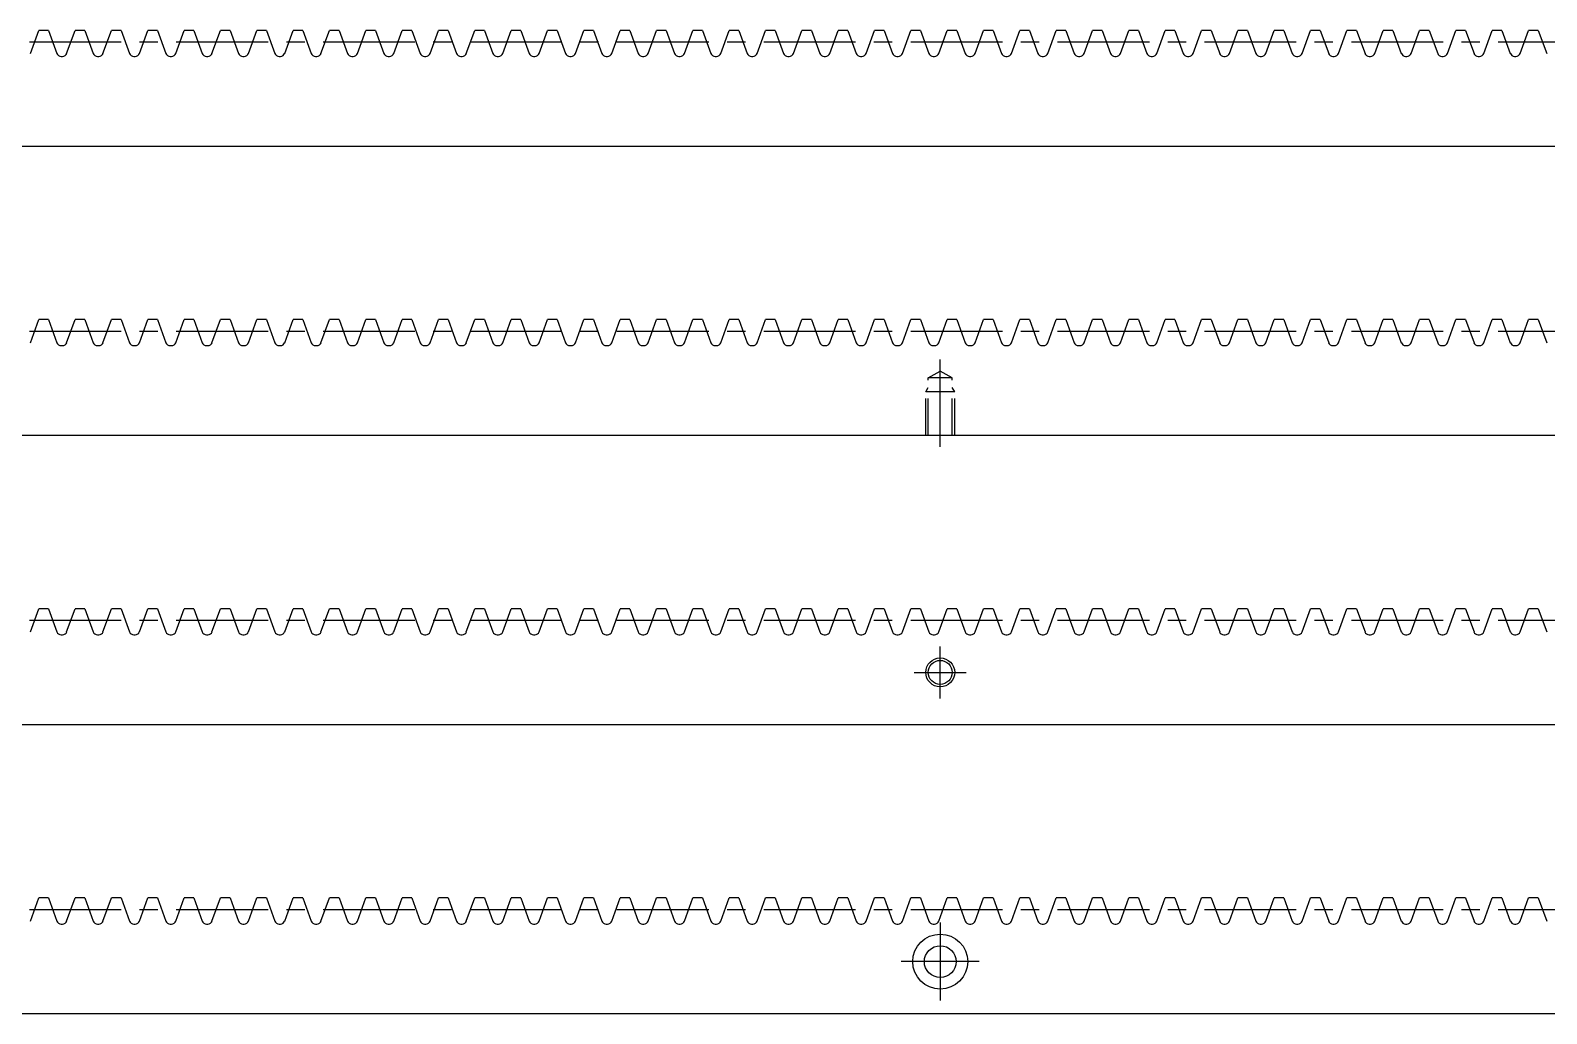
# Model space of a CAD drawing. Extents: x 0 to 1052, y -23 to 190.
# Drawn here: x 262.2 to 524.4, y 20 to 190 of the extents above; entities that cross this region are included whole.
import ezdxf

# ---------------------------------------------------------------- set-up
doc = ezdxf.new("R2010")
doc.units = 0
doc.header["$LTSCALE"] = 0.5
doc.linetypes.add('CENTER', pattern=[50.8, 31.75, -6.35, 6.35, -6.35])
doc.linetypes.add('DASHED', pattern=[19.05, 12.7, -6.35])
for name, color, linetype in [('MSM_CENTER', 1, 'CENTER'), ('MSM_CONTINUOUS', 7, 'CONTINUOUS'), ('MSM_DASHED', 4, 'DASHED'), ('MSM_NARROW', 5, 'CONTINUOUS')]:
    doc.layers.add(name, color=color, linetype=linetype)

msp = doc.modelspace()

# ---------------------------------------------------------------- linework, layer by layer
at = {"layer": 'MSM_CENTER'}
for p, q in [((8, 188), (1011.02, 188)), ((8, 138), (1011.02, 138)), ((419.51, 118), (419.51, 133.09)), ((8, 88), (1011.02, 88)), ((419.51, 74.5), (419.51, 83.5)), ((415.01, 79), (424.01, 79)), ((8, 38), (1011.02, 38)), ((419.51, 35.75), (419.51, 22.25)), ((426.26, 29), (412.76, 29))]:
    msp.add_line(p, q, dxfattribs=at)
at = {"layer": 'MSM_CONTINUOUS'}
for p, q in [((262.17, 186), (263.62, 190)), ((265.31, 190), (263.62, 190)), ((265.31, 190), (266.76, 186)), ((268.45, 186), (269.91, 190)), ((271.59, 190), (269.91, 190)), ((271.59, 190), (273.05, 186)), ((274.73, 186), (276.19, 190)), ((277.87, 190), (276.19, 190)), ((277.87, 190), (279.33, 186)), ((281.02, 186), (282.47, 190)), ((284.16, 190), (282.47, 190)), ((284.16, 190), (285.61, 186)), ((287.3, 186), (288.76, 190)), ((290.44, 190), (288.76, 190)), ((290.44, 190), (291.9, 186)), ((293.58, 186), (295.04, 190)), ((296.72, 190), (295.04, 190)), ((296.72, 190), (298.18, 186)), ((299.87, 186), (301.32, 190)), ((303.01, 190), (301.32, 190)), ((303.01, 190), (304.46, 186)), ((306.15, 186), (307.6, 190)), ((309.29, 190), (307.6, 190)), ((309.29, 190), (310.75, 186)), ((312.43, 186), (313.89, 190)), ((315.57, 190), (313.89, 190)), ((315.57, 190), (317.03, 186)), ((318.72, 186), (320.17, 190)), ((321.86, 190), (320.17, 190)), ((321.86, 190), (323.31, 186)), ((325, 186), (326.45, 190)), ((328.14, 190), (326.45, 190)), ((328.14, 190), (329.6, 186)), ((331.28, 186), (332.74, 190)), ((334.42, 190), (332.74, 190)), ((334.42, 190), (335.88, 186)), ((337.56, 186), (339.02, 190)), ((340.71, 190), (339.02, 190)), ((340.71, 190), (342.16, 186)), ((343.85, 186), (345.3, 190)), ((346.99, 190), (345.3, 190)), ((346.99, 190), (348.45, 186)), ((350.13, 186), (351.59, 190)), ((353.27, 190), (351.59, 190)), ((353.27, 190), (354.73, 186)), ((356.41, 186), (357.87, 190)), ((359.56, 190), (357.87, 190)), ((359.56, 190), (361.01, 186)), ((362.7, 186), (364.15, 190)), ((365.84, 190), (364.15, 190)), ((365.84, 190), (367.3, 186)), ((368.98, 186), (370.44, 190)), ((372.12, 190), (370.44, 190)), ((372.12, 190), (373.58, 186)), ((375.26, 186), (376.72, 190)), ((378.41, 190), (376.72, 190)), ((378.41, 190), (379.86, 186)), ((381.55, 186), (383, 190)), ((384.69, 190), (383, 190)), ((384.69, 190), (386.14, 186)), ((387.83, 186), (389.29, 190)), ((390.97, 190), (389.29, 190)), ((390.97, 190), (392.43, 186)), ((394.11, 186), (395.57, 190)), ((397.26, 190), (395.57, 190)), ((397.26, 190), (398.71, 186)), ((400.4, 186), (401.85, 190)), ((403.54, 190), (401.85, 190)), ((403.54, 190), (404.99, 186)), ((406.68, 186), (408.14, 190)), ((409.82, 190), (408.14, 190)), ((409.82, 190), (411.28, 186)), ((412.96, 186), (414.42, 190)), ((416.1, 190), (414.42, 190)), ((416.1, 190), (417.56, 186)), ((419.25, 186), (420.7, 190)), ((422.39, 190), (420.7, 190)), ((422.39, 190), (423.84, 186)), ((425.53, 186), (426.99, 190)), ((428.67, 190), (426.99, 190)), ((428.67, 190), (430.13, 186)), ((431.81, 186), (433.27, 190)), ((434.95, 190), (433.27, 190)), ((434.95, 190), (436.41, 186)), ((438.1, 186), (439.55, 190)), ((441.24, 190), (439.55, 190)), ((441.24, 190), (442.69, 186)), ((444.38, 186), (445.84, 190)), ((447.52, 190), (445.84, 190)), ((447.52, 190), (448.98, 186)), ((450.66, 186), (452.12, 190)), ((453.8, 190), (452.12, 190)), ((453.8, 190), (455.26, 186)), ((456.95, 186), (458.4, 190)), ((460.09, 190), (458.4, 190)), ((460.09, 190), (461.54, 186)), ((463.23, 186), (464.68, 190)), ((466.37, 190), (464.68, 190)), ((466.37, 190), (467.83, 186)), ((469.51, 186), (470.97, 190)), ((472.65, 190), (470.97, 190)), ((472.65, 190), (474.11, 186)), ((475.8, 186), (477.25, 190)), ((478.94, 190), (477.25, 190)), ((478.94, 190), (480.39, 186)), ((482.08, 186), (483.53, 190)), ((485.22, 190), (483.53, 190)), ((485.22, 190), (486.68, 186)), ((488.36, 186), (489.82, 190)), ((491.5, 190), (489.82, 190)), ((491.5, 190), (492.96, 186)), ((494.64, 186), (496.1, 190)), ((497.79, 190), (496.1, 190)), ((497.79, 190), (499.24, 186)), ((500.93, 186), (502.38, 190)), ((504.07, 190), (502.38, 190)), ((504.07, 190), (505.53, 186)), ((507.21, 186), (508.67, 190)), ((510.35, 190), (508.67, 190)), ((510.35, 190), (511.81, 186)), ((513.49, 186), (514.95, 190)), ((516.64, 190), (514.95, 190)), ((516.64, 190), (518.09, 186)), ((519.78, 186), (521.23, 190)), ((522.92, 190), (521.23, 190)), ((522.92, 190), (524.38, 186)), ((267.48, 185.5), (267.74, 185.5)), ((273.76, 185.5), (274.02, 185.5)), ((280.04, 185.5), (280.3, 185.5)), ((286.33, 185.5), (286.59, 185.5)), ((292.61, 185.5), (292.87, 185.5)), ((298.89, 185.5), (299.15, 185.5)), ((305.18, 185.5), (305.43, 185.5)), ((311.46, 185.5), (311.72, 185.5)), ((317.74, 185.5), (318, 185.5)), ((324.03, 185.5), (324.28, 185.5)), ((330.31, 185.5), (330.57, 185.5)), ((336.59, 185.5), (336.85, 185.5)), ((342.88, 185.5), (343.13, 185.5)), ((349.16, 185.5), (349.42, 185.5)), ((355.44, 185.5), (355.7, 185.5)), ((361.73, 185.5), (361.98, 185.5)), ((368.01, 185.5), (368.27, 185.5)), ((374.29, 185.5), (374.55, 185.5)), ((380.58, 185.5), (380.83, 185.5)), ((386.86, 185.5), (387.12, 185.5)), ((393.14, 185.5), (393.4, 185.5)), ((399.43, 185.5), (399.68, 185.5)), ((405.71, 185.5), (405.97, 185.5)), ((411.99, 185.5), (412.25, 185.5)), ((418.27, 185.5), (418.53, 185.5)), ((424.56, 185.5), (424.82, 185.5)), ((430.84, 185.5), (431.1, 185.5)), ((437.12, 185.5), (437.38, 185.5)), ((443.41, 185.5), (443.67, 185.5)), ((449.69, 185.5), (449.95, 185.5)), ((455.97, 185.5), (456.23, 185.5)), ((462.26, 185.5), (462.51, 185.5)), ((468.54, 185.5), (468.8, 185.5)), ((474.82, 185.5), (475.08, 185.5)), ((481.11, 185.5), (481.36, 185.5)), ((487.39, 185.5), (487.65, 185.5)), ((493.67, 185.5), (493.93, 185.5)), ((499.96, 185.5), (500.21, 185.5)), ((506.24, 185.5), (506.5, 185.5)), ((512.52, 185.5), (512.78, 185.5)), ((518.81, 185.5), (519.06, 185.5)), ((10, 170), (1009.02, 170)), ((262.17, 136), (263.62, 140)), ((265.31, 140), (263.62, 140)), ((265.31, 140), (266.76, 136)), ((268.45, 136), (269.91, 140)), ((271.59, 140), (269.91, 140)), ((271.59, 140), (273.05, 136)), ((274.73, 136), (276.19, 140)), ((277.87, 140), (276.19, 140)), ((277.87, 140), (279.33, 136)), ((281.02, 136), (282.47, 140)), ((284.16, 140), (282.47, 140)), ((284.16, 140), (285.61, 136)), ((287.3, 136), (288.76, 140)), ((290.44, 140), (288.76, 140)), ((290.44, 140), (291.9, 136)), ((293.58, 136), (295.04, 140)), ((296.72, 140), (295.04, 140)), ((296.72, 140), (298.18, 136)), ((299.87, 136), (301.32, 140)), ((303.01, 140), (301.32, 140)), ((303.01, 140), (304.46, 136)), ((306.15, 136), (307.6, 140)), ((309.29, 140), (307.6, 140)), ((309.29, 140), (310.75, 136)), ((312.43, 136), (313.89, 140)), ((315.57, 140), (313.89, 140)), ((315.57, 140), (317.03, 136)), ((318.72, 136), (320.17, 140)), ((321.86, 140), (320.17, 140)), ((321.86, 140), (323.31, 136)), ((325, 136), (326.45, 140)), ((328.14, 140), (326.45, 140)), ((328.14, 140), (329.6, 136)), ((331.28, 136), (332.74, 140)), ((334.42, 140), (332.74, 140)), ((334.42, 140), (335.88, 136)), ((337.56, 136), (339.02, 140)), ((340.71, 140), (339.02, 140)), ((340.71, 140), (342.16, 136)), ((343.85, 136), (345.3, 140)), ((346.99, 140), (345.3, 140)), ((346.99, 140), (348.45, 136)), ((350.13, 136), (351.59, 140)), ((353.27, 140), (351.59, 140)), ((353.27, 140), (354.73, 136)), ((356.41, 136), (357.87, 140)), ((359.56, 140), (357.87, 140)), ((359.56, 140), (361.01, 136)), ((362.7, 136), (364.15, 140)), ((365.84, 140), (364.15, 140)), ((365.84, 140), (367.3, 136)), ((368.98, 136), (370.44, 140)), ((372.12, 140), (370.44, 140)), ((372.12, 140), (373.58, 136)), ((375.26, 136), (376.72, 140)), ((378.41, 140), (376.72, 140)), ((378.41, 140), (379.86, 136)), ((381.55, 136), (383, 140)), ((384.69, 140), (383, 140)), ((384.69, 140), (386.14, 136)), ((387.83, 136), (389.29, 140)), ((390.97, 140), (389.29, 140)), ((390.97, 140), (392.43, 136)), ((394.11, 136), (395.57, 140)), ((397.26, 140), (395.57, 140)), ((397.26, 140), (398.71, 136)), ((400.4, 136), (401.85, 140)), ((403.54, 140), (401.85, 140)), ((403.54, 140), (404.99, 136)), ((406.68, 136), (408.14, 140)), ((409.82, 140), (408.14, 140)), ((409.82, 140), (411.28, 136)), ((412.96, 136), (414.42, 140)), ((416.1, 140), (414.42, 140)), ((416.1, 140), (417.56, 136)), ((419.25, 136), (420.7, 140)), ((422.39, 140), (420.7, 140)), ((422.39, 140), (423.84, 136)), ((425.53, 136), (426.99, 140)), ((428.67, 140), (426.99, 140)), ((428.67, 140), (430.13, 136)), ((431.81, 136), (433.27, 140)), ((434.95, 140), (433.27, 140)), ((434.95, 140), (436.41, 136)), ((438.1, 136), (439.55, 140)), ((441.24, 140), (439.55, 140)), ((441.24, 140), (442.69, 136)), ((444.38, 136), (445.84, 140)), ((447.52, 140), (445.84, 140)), ((447.52, 140), (448.98, 136)), ((450.66, 136), (452.12, 140)), ((453.8, 140), (452.12, 140)), ((453.8, 140), (455.26, 136)), ((456.95, 136), (458.4, 140)), ((460.09, 140), (458.4, 140)), ((460.09, 140), (461.54, 136)), ((463.23, 136), (464.68, 140)), ((466.37, 140), (464.68, 140)), ((466.37, 140), (467.83, 136)), ((469.51, 136), (470.97, 140)), ((472.65, 140), (470.97, 140)), ((472.65, 140), (474.11, 136)), ((475.8, 136), (477.25, 140)), ((478.94, 140), (477.25, 140)), ((478.94, 140), (480.39, 136)), ((482.08, 136), (483.53, 140)), ((485.22, 140), (483.53, 140)), ((485.22, 140), (486.68, 136)), ((488.36, 136), (489.82, 140)), ((491.5, 140), (489.82, 140)), ((491.5, 140), (492.96, 136)), ((494.64, 136), (496.1, 140)), ((497.79, 140), (496.1, 140)), ((497.79, 140), (499.24, 136)), ((500.93, 136), (502.38, 140)), ((504.07, 140), (502.38, 140)), ((504.07, 140), (505.53, 136)), ((507.21, 136), (508.67, 140)), ((510.35, 140), (508.67, 140)), ((510.35, 140), (511.81, 136)), ((513.49, 136), (514.95, 140)), ((516.64, 140), (514.95, 140)), ((516.64, 140), (518.09, 136)), ((519.78, 136), (521.23, 140)), ((522.92, 140), (521.23, 140)), ((522.92, 140), (524.38, 136)), ((267.48, 135.5), (267.74, 135.5)), ((273.76, 135.5), (274.02, 135.5)), ((280.04, 135.5), (280.3, 135.5)), ((286.33, 135.5), (286.59, 135.5)), ((292.61, 135.5), (292.87, 135.5)), ((298.89, 135.5), (299.15, 135.5)), ((305.18, 135.5), (305.43, 135.5)), ((311.46, 135.5), (311.72, 135.5)), ((317.74, 135.5), (318, 135.5)), ((324.03, 135.5), (324.28, 135.5)), ((330.31, 135.5), (330.57, 135.5)), ((336.59, 135.5), (336.85, 135.5)), ((342.88, 135.5), (343.13, 135.5)), ((349.16, 135.5), (349.42, 135.5)), ((355.44, 135.5), (355.7, 135.5)), ((361.73, 135.5), (361.98, 135.5)), ((368.01, 135.5), (368.27, 135.5)), ((374.29, 135.5), (374.55, 135.5)), ((380.58, 135.5), (380.83, 135.5)), ((386.86, 135.5), (387.12, 135.5)), ((393.14, 135.5), (393.4, 135.5)), ((399.43, 135.5), (399.68, 135.5)), ((405.71, 135.5), (405.97, 135.5)), ((411.99, 135.5), (412.25, 135.5)), ((418.27, 135.5), (418.53, 135.5)), ((424.56, 135.5), (424.82, 135.5)), ((430.84, 135.5), (431.1, 135.5)), ((437.12, 135.5), (437.38, 135.5)), ((443.41, 135.5), (443.67, 135.5)), ((449.69, 135.5), (449.95, 135.5)), ((455.97, 135.5), (456.23, 135.5)), ((462.26, 135.5), (462.51, 135.5)), ((468.54, 135.5), (468.8, 135.5)), ((474.82, 135.5), (475.08, 135.5)), ((481.11, 135.5), (481.36, 135.5)), ((487.39, 135.5), (487.65, 135.5)), ((493.67, 135.5), (493.93, 135.5)), ((499.96, 135.5), (500.21, 135.5)), ((506.24, 135.5), (506.5, 135.5)), ((512.52, 135.5), (512.78, 135.5)), ((518.81, 135.5), (519.06, 135.5)), ((10, 120), (1009.02, 120)), ((262.17, 86), (263.62, 90)), ((265.31, 90), (263.62, 90)), ((265.31, 90), (266.76, 86)), ((268.45, 86), (269.91, 90)), ((271.59, 90), (269.91, 90)), ((271.59, 90), (273.05, 86)), ((274.73, 86), (276.19, 90)), ((277.87, 90), (276.19, 90)), ((277.87, 90), (279.33, 86)), ((281.02, 86), (282.47, 90)), ((284.16, 90), (282.47, 90)), ((284.16, 90), (285.61, 86)), ((287.3, 86), (288.76, 90)), ((290.44, 90), (288.76, 90)), ((290.44, 90), (291.9, 86)), ((293.58, 86), (295.04, 90)), ((296.72, 90), (295.04, 90)), ((296.72, 90), (298.18, 86)), ((299.87, 86), (301.32, 90)), ((303.01, 90), (301.32, 90)), ((303.01, 90), (304.46, 86)), ((306.15, 86), (307.6, 90)), ((309.29, 90), (307.6, 90)), ((309.29, 90), (310.75, 86)), ((312.43, 86), (313.89, 90)), ((315.57, 90), (313.89, 90)), ((315.57, 90), (317.03, 86)), ((318.72, 86), (320.17, 90)), ((321.86, 90), (320.17, 90)), ((321.86, 90), (323.31, 86)), ((325, 86), (326.45, 90)), ((328.14, 90), (326.45, 90)), ((328.14, 90), (329.6, 86)), ((331.28, 86), (332.74, 90)), ((334.42, 90), (332.74, 90)), ((334.42, 90), (335.88, 86)), ((337.56, 86), (339.02, 90)), ((340.71, 90), (339.02, 90)), ((340.71, 90), (342.16, 86)), ((343.85, 86), (345.3, 90)), ((346.99, 90), (345.3, 90)), ((346.99, 90), (348.45, 86)), ((350.13, 86), (351.59, 90)), ((353.27, 90), (351.59, 90)), ((353.27, 90), (354.73, 86)), ((356.41, 86), (357.87, 90)), ((359.56, 90), (357.87, 90)), ((359.56, 90), (361.01, 86)), ((362.7, 86), (364.15, 90)), ((365.84, 90), (364.15, 90)), ((365.84, 90), (367.3, 86)), ((368.98, 86), (370.44, 90)), ((372.12, 90), (370.44, 90)), ((372.12, 90), (373.58, 86)), ((375.26, 86), (376.72, 90)), ((378.41, 90), (376.72, 90)), ((378.41, 90), (379.86, 86)), ((381.55, 86), (383, 90)), ((384.69, 90), (383, 90)), ((384.69, 90), (386.14, 86)), ((387.83, 86), (389.29, 90)), ((390.97, 90), (389.29, 90)), ((390.97, 90), (392.43, 86)), ((394.11, 86), (395.57, 90)), ((397.26, 90), (395.57, 90)), ((397.26, 90), (398.71, 86)), ((400.4, 86), (401.85, 90)), ((403.54, 90), (401.85, 90)), ((403.54, 90), (404.99, 86)), ((406.68, 86), (408.14, 90)), ((409.82, 90), (408.14, 90)), ((409.82, 90), (411.28, 86)), ((412.96, 86), (414.42, 90)), ((416.1, 90), (414.42, 90)), ((416.1, 90), (417.56, 86)), ((419.25, 86), (420.7, 90)), ((422.39, 90), (420.7, 90)), ((422.39, 90), (423.84, 86)), ((425.53, 86), (426.99, 90)), ((428.67, 90), (426.99, 90)), ((428.67, 90), (430.13, 86)), ((431.81, 86), (433.27, 90)), ((434.95, 90), (433.27, 90)), ((434.95, 90), (436.41, 86)), ((438.1, 86), (439.55, 90)), ((441.24, 90), (439.55, 90)), ((441.24, 90), (442.69, 86)), ((444.38, 86), (445.84, 90)), ((447.52, 90), (445.84, 90)), ((447.52, 90), (448.98, 86)), ((450.66, 86), (452.12, 90)), ((453.8, 90), (452.12, 90)), ((453.8, 90), (455.26, 86)), ((456.95, 86), (458.4, 90)), ((460.09, 90), (458.4, 90)), ((460.09, 90), (461.54, 86)), ((463.23, 86), (464.68, 90)), ((466.37, 90), (464.68, 90)), ((466.37, 90), (467.83, 86)), ((469.51, 86), (470.97, 90)), ((472.65, 90), (470.97, 90)), ((472.65, 90), (474.11, 86)), ((475.8, 86), (477.25, 90)), ((478.94, 90), (477.25, 90)), ((478.94, 90), (480.39, 86)), ((482.08, 86), (483.53, 90)), ((485.22, 90), (483.53, 90)), ((485.22, 90), (486.68, 86)), ((488.36, 86), (489.82, 90)), ((491.5, 90), (489.82, 90)), ((491.5, 90), (492.96, 86)), ((494.64, 86), (496.1, 90)), ((497.79, 90), (496.1, 90)), ((497.79, 90), (499.24, 86)), ((500.93, 86), (502.38, 90)), ((504.07, 90), (502.38, 90)), ((504.07, 90), (505.53, 86)), ((507.21, 86), (508.67, 90)), ((510.35, 90), (508.67, 90)), ((510.35, 90), (511.81, 86)), ((513.49, 86), (514.95, 90)), ((516.64, 90), (514.95, 90)), ((516.64, 90), (518.09, 86)), ((519.78, 86), (521.23, 90)), ((522.92, 90), (521.23, 90)), ((522.92, 90), (524.38, 86)), ((267.48, 85.5), (267.74, 85.5)), ((273.76, 85.5), (274.02, 85.5)), ((280.04, 85.5), (280.3, 85.5)), ((286.33, 85.5), (286.59, 85.5)), ((292.61, 85.5), (292.87, 85.5)), ((298.89, 85.5), (299.15, 85.5)), ((305.18, 85.5), (305.43, 85.5)), ((311.46, 85.5), (311.72, 85.5)), ((317.74, 85.5), (318, 85.5)), ((324.03, 85.5), (324.28, 85.5)), ((330.31, 85.5), (330.57, 85.5)), ((336.59, 85.5), (336.85, 85.5)), ((342.88, 85.5), (343.13, 85.5)), ((349.16, 85.5), (349.42, 85.5)), ((355.44, 85.5), (355.7, 85.5)), ((361.73, 85.5), (361.98, 85.5)), ((368.01, 85.5), (368.27, 85.5)), ((374.29, 85.5), (374.55, 85.5)), ((380.58, 85.5), (380.83, 85.5)), ((386.86, 85.5), (387.12, 85.5)), ((393.14, 85.5), (393.4, 85.5)), ((399.43, 85.5), (399.68, 85.5)), ((405.71, 85.5), (405.97, 85.5)), ((411.99, 85.5), (412.25, 85.5)), ((418.27, 85.5), (418.53, 85.5)), ((424.56, 85.5), (424.82, 85.5)), ((430.84, 85.5), (431.1, 85.5)), ((437.12, 85.5), (437.38, 85.5)), ((443.41, 85.5), (443.67, 85.5)), ((449.69, 85.5), (449.95, 85.5)), ((455.97, 85.5), (456.23, 85.5)), ((462.26, 85.5), (462.51, 85.5)), ((468.54, 85.5), (468.8, 85.5)), ((474.82, 85.5), (475.08, 85.5)), ((481.11, 85.5), (481.36, 85.5)), ((487.39, 85.5), (487.65, 85.5)), ((493.67, 85.5), (493.93, 85.5)), ((499.96, 85.5), (500.21, 85.5)), ((506.24, 85.5), (506.5, 85.5)), ((512.52, 85.5), (512.78, 85.5)), ((518.81, 85.5), (519.06, 85.5)), ((10, 70), (1009.02, 70)), ((262.17, 36), (263.62, 40)), ((265.31, 40), (263.62, 40)), ((265.31, 40), (266.76, 36)), ((268.45, 36), (269.91, 40)), ((271.59, 40), (269.91, 40)), ((271.59, 40), (273.05, 36)), ((274.73, 36), (276.19, 40)), ((277.87, 40), (276.19, 40)), ((277.87, 40), (279.33, 36)), ((281.02, 36), (282.47, 40)), ((284.16, 40), (282.47, 40)), ((284.16, 40), (285.61, 36)), ((287.3, 36), (288.76, 40)), ((290.44, 40), (288.76, 40)), ((290.44, 40), (291.9, 36)), ((293.58, 36), (295.04, 40)), ((296.72, 40), (295.04, 40)), ((296.72, 40), (298.18, 36)), ((299.87, 36), (301.32, 40)), ((303.01, 40), (301.32, 40)), ((303.01, 40), (304.46, 36)), ((306.15, 36), (307.6, 40)), ((309.29, 40), (307.6, 40)), ((309.29, 40), (310.75, 36)), ((312.43, 36), (313.89, 40)), ((315.57, 40), (313.89, 40)), ((315.57, 40), (317.03, 36)), ((318.72, 36), (320.17, 40)), ((321.86, 40), (320.17, 40)), ((321.86, 40), (323.31, 36)), ((325, 36), (326.45, 40)), ((328.14, 40), (326.45, 40)), ((328.14, 40), (329.6, 36)), ((331.28, 36), (332.74, 40)), ((334.42, 40), (332.74, 40)), ((334.42, 40), (335.88, 36)), ((337.56, 36), (339.02, 40)), ((340.71, 40), (339.02, 40)), ((340.71, 40), (342.16, 36)), ((343.85, 36), (345.3, 40)), ((346.99, 40), (345.3, 40)), ((346.99, 40), (348.45, 36)), ((350.13, 36), (351.59, 40)), ((353.27, 40), (351.59, 40)), ((353.27, 40), (354.73, 36)), ((356.41, 36), (357.87, 40)), ((359.56, 40), (357.87, 40)), ((359.56, 40), (361.01, 36)), ((362.7, 36), (364.15, 40)), ((365.84, 40), (364.15, 40)), ((365.84, 40), (367.3, 36)), ((368.98, 36), (370.44, 40)), ((372.12, 40), (370.44, 40)), ((372.12, 40), (373.58, 36)), ((375.26, 36), (376.72, 40)), ((378.41, 40), (376.72, 40)), ((378.41, 40), (379.86, 36)), ((381.55, 36), (383, 40)), ((384.69, 40), (383, 40)), ((384.69, 40), (386.14, 36)), ((387.83, 36), (389.29, 40)), ((390.97, 40), (389.29, 40)), ((390.97, 40), (392.43, 36)), ((394.11, 36), (395.57, 40)), ((397.26, 40), (395.57, 40)), ((397.26, 40), (398.71, 36)), ((400.4, 36), (401.85, 40)), ((403.54, 40), (401.85, 40)), ((403.54, 40), (404.99, 36)), ((406.68, 36), (408.14, 40)), ((409.82, 40), (408.14, 40)), ((409.82, 40), (411.28, 36)), ((412.96, 36), (414.42, 40)), ((416.1, 40), (414.42, 40)), ((416.1, 40), (417.56, 36)), ((419.25, 36), (420.7, 40)), ((422.39, 40), (420.7, 40)), ((422.39, 40), (423.84, 36)), ((425.53, 36), (426.99, 40)), ((428.67, 40), (426.99, 40)), ((428.67, 40), (430.13, 36)), ((431.81, 36), (433.27, 40)), ((434.95, 40), (433.27, 40)), ((434.95, 40), (436.41, 36)), ((438.1, 36), (439.55, 40)), ((441.24, 40), (439.55, 40)), ((441.24, 40), (442.69, 36)), ((444.38, 36), (445.84, 40)), ((447.52, 40), (445.84, 40)), ((447.52, 40), (448.98, 36)), ((450.66, 36), (452.12, 40)), ((453.8, 40), (452.12, 40)), ((453.8, 40), (455.26, 36)), ((456.95, 36), (458.4, 40)), ((460.09, 40), (458.4, 40)), ((460.09, 40), (461.54, 36)), ((463.23, 36), (464.68, 40)), ((466.37, 40), (464.68, 40)), ((466.37, 40), (467.83, 36)), ((469.51, 36), (470.97, 40)), ((472.65, 40), (470.97, 40)), ((472.65, 40), (474.11, 36)), ((475.8, 36), (477.25, 40)), ((478.94, 40), (477.25, 40)), ((478.94, 40), (480.39, 36)), ((482.08, 36), (483.53, 40)), ((485.22, 40), (483.53, 40)), ((485.22, 40), (486.68, 36)), ((488.36, 36), (489.82, 40)), ((491.5, 40), (489.82, 40)), ((491.5, 40), (492.96, 36)), ((494.64, 36), (496.1, 40)), ((497.79, 40), (496.1, 40)), ((497.79, 40), (499.24, 36)), ((500.93, 36), (502.38, 40)), ((504.07, 40), (502.38, 40)), ((504.07, 40), (505.53, 36)), ((507.21, 36), (508.67, 40)), ((510.35, 40), (508.67, 40)), ((510.35, 40), (511.81, 36)), ((513.49, 36), (514.95, 40)), ((516.64, 40), (514.95, 40)), ((516.64, 40), (518.09, 36)), ((519.78, 36), (521.23, 40)), ((522.92, 40), (521.23, 40)), ((522.92, 40), (524.38, 36)), ((267.48, 35.5), (267.74, 35.5)), ((273.76, 35.5), (274.02, 35.5)), ((280.04, 35.5), (280.3, 35.5)), ((286.33, 35.5), (286.59, 35.5)), ((292.61, 35.5), (292.87, 35.5)), ((298.89, 35.5), (299.15, 35.5)), ((305.18, 35.5), (305.43, 35.5)), ((311.46, 35.5), (311.72, 35.5)), ((317.74, 35.5), (318, 35.5)), ((324.03, 35.5), (324.28, 35.5)), ((330.31, 35.5), (330.57, 35.5)), ((336.59, 35.5), (336.85, 35.5)), ((342.88, 35.5), (343.13, 35.5)), ((349.16, 35.5), (349.42, 35.5)), ((355.44, 35.5), (355.7, 35.5)), ((361.73, 35.5), (361.98, 35.5)), ((368.01, 35.5), (368.27, 35.5)), ((374.29, 35.5), (374.55, 35.5)), ((380.58, 35.5), (380.83, 35.5)), ((386.86, 35.5), (387.12, 35.5)), ((393.14, 35.5), (393.4, 35.5)), ((399.43, 35.5), (399.68, 35.5)), ((405.71, 35.5), (405.97, 35.5)), ((411.99, 35.5), (412.25, 35.5)), ((418.27, 35.5), (418.53, 35.5)), ((424.56, 35.5), (424.82, 35.5)), ((430.84, 35.5), (431.1, 35.5)), ((437.12, 35.5), (437.38, 35.5)), ((443.41, 35.5), (443.67, 35.5)), ((449.69, 35.5), (449.95, 35.5)), ((455.97, 35.5), (456.23, 35.5)), ((462.26, 35.5), (462.51, 35.5)), ((468.54, 35.5), (468.8, 35.5)), ((474.82, 35.5), (475.08, 35.5)), ((481.11, 35.5), (481.36, 35.5)), ((487.39, 35.5), (487.65, 35.5)), ((493.67, 35.5), (493.93, 35.5)), ((499.96, 35.5), (500.21, 35.5)), ((506.24, 35.5), (506.5, 35.5)), ((512.52, 35.5), (512.78, 35.5)), ((518.81, 35.5), (519.06, 35.5)), ((10, 20), (1009.02, 20))]:
    msp.add_line(p, q, dxfattribs=at)
for centre, radius in [((419.51, 79), 2.07), ((419.51, 29), 4.75), ((419.51, 29), 2.75)]:
    msp.add_circle(centre, radius, dxfattribs=at)
for centre, start, end in [((267.48, 186.26), 200, 270), ((267.74, 186.26), 270, 340), ((273.76, 186.26), 200, 270), ((274.02, 186.26), 270, 340), ((280.04, 186.26), 200, 270), ((280.3, 186.26), 270, 340), ((286.33, 186.26), 200, 270), ((286.59, 186.26), 270, 340), ((292.61, 186.26), 200, 270), ((292.87, 186.26), 270, 340), ((298.89, 186.26), 200, 270), ((299.15, 186.26), 270, 340), ((305.18, 186.26), 200, 270), ((305.43, 186.26), 270, 340), ((311.46, 186.26), 200, 270), ((311.72, 186.26), 270, 340), ((317.74, 186.26), 200, 270), ((318, 186.26), 270, 340), ((324.03, 186.26), 200, 270), ((324.28, 186.26), 270, 340), ((330.31, 186.26), 200, 270), ((330.57, 186.26), 270, 340), ((336.59, 186.26), 200, 270), ((336.85, 186.26), 270, 340), ((342.88, 186.26), 200, 270), ((343.13, 186.26), 270, 340), ((349.16, 186.26), 200, 270), ((349.42, 186.26), 270, 340), ((355.44, 186.26), 200, 270), ((355.7, 186.26), 270, 340), ((361.73, 186.26), 200, 270), ((361.98, 186.26), 270, 340), ((368.01, 186.26), 200, 270), ((368.27, 186.26), 270, 340), ((374.29, 186.26), 200, 270), ((374.55, 186.26), 270, 340), ((380.58, 186.26), 200, 270), ((380.83, 186.26), 270, 340), ((386.86, 186.26), 200, 270), ((387.12, 186.26), 270, 340), ((393.14, 186.26), 200, 270), ((393.4, 186.26), 270, 340), ((399.43, 186.26), 200, 270), ((399.68, 186.26), 270, 340), ((405.71, 186.26), 200, 270), ((405.97, 186.26), 270, 340), ((411.99, 186.26), 200, 270), ((412.25, 186.26), 270, 340), ((418.27, 186.26), 200, 270), ((418.53, 186.26), 270, 340), ((424.56, 186.26), 200, 270), ((424.82, 186.26), 270, 340), ((430.84, 186.26), 200, 270), ((431.1, 186.26), 270, 340), ((437.12, 186.26), 200, 270), ((437.38, 186.26), 270, 340), ((443.41, 186.26), 200, 270), ((443.67, 186.26), 270, 340), ((449.69, 186.26), 200, 270), ((449.95, 186.26), 270, 340), ((455.97, 186.26), 200, 270), ((456.23, 186.26), 270, 340), ((462.26, 186.26), 200, 270), ((462.51, 186.26), 270, 340), ((468.54, 186.26), 200, 270), ((468.8, 186.26), 270, 340), ((474.82, 186.26), 200, 270), ((475.08, 186.26), 270, 340), ((481.11, 186.26), 200, 270), ((481.36, 186.26), 270, 340), ((487.39, 186.26), 200, 270), ((487.65, 186.26), 270, 340), ((493.67, 186.26), 200, 270), ((493.93, 186.26), 270, 340), ((499.96, 186.26), 200, 270), ((500.21, 186.26), 270, 340), ((506.24, 186.26), 200, 270), ((506.5, 186.26), 270, 340), ((512.52, 186.26), 200, 270), ((512.78, 186.26), 270, 340), ((518.81, 186.26), 200, 270), ((519.06, 186.26), 270, 340), ((267.48, 136.26), 200, 270), ((267.74, 136.26), 270, 340), ((273.76, 136.26), 200, 270), ((274.02, 136.26), 270, 340), ((280.04, 136.26), 200, 270), ((280.3, 136.26), 270, 340), ((286.33, 136.26), 200, 270), ((286.59, 136.26), 270, 340), ((292.61, 136.26), 200, 270), ((292.87, 136.26), 270, 340), ((298.89, 136.26), 200, 270), ((299.15, 136.26), 270, 340), ((305.18, 136.26), 200, 270), ((305.43, 136.26), 270, 340), ((311.46, 136.26), 200, 270), ((311.72, 136.26), 270, 340), ((317.74, 136.26), 200, 270), ((318, 136.26), 270, 340), ((324.03, 136.26), 200, 270), ((324.28, 136.26), 270, 340), ((330.31, 136.26), 200, 270), ((330.57, 136.26), 270, 340), ((336.59, 136.26), 200, 270), ((336.85, 136.26), 270, 340), ((342.88, 136.26), 200, 270), ((343.13, 136.26), 270, 340), ((349.16, 136.26), 200, 270), ((349.42, 136.26), 270, 340), ((355.44, 136.26), 200, 270), ((355.7, 136.26), 270, 340), ((361.73, 136.26), 200, 270), ((361.98, 136.26), 270, 340), ((368.01, 136.26), 200, 270), ((368.27, 136.26), 270, 340), ((374.29, 136.26), 200, 270), ((374.55, 136.26), 270, 340), ((380.58, 136.26), 200, 270), ((380.83, 136.26), 270, 340), ((386.86, 136.26), 200, 270), ((387.12, 136.26), 270, 340), ((393.14, 136.26), 200, 270), ((393.4, 136.26), 270, 340), ((399.43, 136.26), 200, 270), ((399.68, 136.26), 270, 340), ((405.71, 136.26), 200, 270), ((405.97, 136.26), 270, 340), ((411.99, 136.26), 200, 270), ((412.25, 136.26), 270, 340), ((418.27, 136.26), 200, 270), ((418.53, 136.26), 270, 340), ((424.56, 136.26), 200, 270), ((424.82, 136.26), 270, 340), ((430.84, 136.26), 200, 270), ((431.1, 136.26), 270, 340), ((437.12, 136.26), 200, 270), ((437.38, 136.26), 270, 340), ((443.41, 136.26), 200, 270), ((443.67, 136.26), 270, 340), ((449.69, 136.26), 200, 270), ((449.95, 136.26), 270, 340), ((455.97, 136.26), 200, 270), ((456.23, 136.26), 270, 340), ((462.26, 136.26), 200, 270), ((462.51, 136.26), 270, 340), ((468.54, 136.26), 200, 270), ((468.8, 136.26), 270, 340), ((474.82, 136.26), 200, 270), ((475.08, 136.26), 270, 340), ((481.11, 136.26), 200, 270), ((481.36, 136.26), 270, 340), ((487.39, 136.26), 200, 270), ((487.65, 136.26), 270, 340), ((493.67, 136.26), 200, 270), ((493.93, 136.26), 270, 340), ((499.96, 136.26), 200, 270), ((500.21, 136.26), 270, 340), ((506.24, 136.26), 200, 270), ((506.5, 136.26), 270, 340), ((512.52, 136.26), 200, 270), ((512.78, 136.26), 270, 340), ((518.81, 136.26), 200, 270), ((519.06, 136.26), 270, 340), ((267.48, 86.26), 200, 270), ((267.74, 86.26), 270, 340), ((273.76, 86.26), 200, 270), ((274.02, 86.26), 270, 340), ((280.04, 86.26), 200, 270), ((280.3, 86.26), 270, 340), ((286.33, 86.26), 200, 270), ((286.59, 86.26), 270, 340), ((292.61, 86.26), 200, 270), ((292.87, 86.26), 270, 340), ((298.89, 86.26), 200, 270), ((299.15, 86.26), 270, 340), ((305.18, 86.26), 200, 270), ((305.43, 86.26), 270, 340), ((311.46, 86.26), 200, 270), ((311.72, 86.26), 270, 340), ((317.74, 86.26), 200, 270), ((318, 86.26), 270, 340), ((324.03, 86.26), 200, 270), ((324.28, 86.26), 270, 340), ((330.31, 86.26), 200, 270), ((330.57, 86.26), 270, 340), ((336.59, 86.26), 200, 270), ((336.85, 86.26), 270, 340), ((342.88, 86.26), 200, 270), ((343.13, 86.26), 270, 340), ((349.16, 86.26), 200, 270), ((349.42, 86.26), 270, 340), ((355.44, 86.26), 200, 270), ((355.7, 86.26), 270, 340), ((361.73, 86.26), 200, 270), ((361.98, 86.26), 270, 340), ((368.01, 86.26), 200, 270), ((368.27, 86.26), 270, 340), ((374.29, 86.26), 200, 270), ((374.55, 86.26), 270, 340), ((380.58, 86.26), 200, 270), ((380.83, 86.26), 270, 340), ((386.86, 86.26), 200, 270), ((387.12, 86.26), 270, 340), ((393.14, 86.26), 200, 270), ((393.4, 86.26), 270, 340), ((399.43, 86.26), 200, 270), ((399.68, 86.26), 270, 340), ((405.71, 86.26), 200, 270), ((405.97, 86.26), 270, 340), ((411.99, 86.26), 200, 270), ((412.25, 86.26), 270, 340), ((418.27, 86.26), 200, 270), ((418.53, 86.26), 270, 340), ((424.56, 86.26), 200, 270), ((424.82, 86.26), 270, 340), ((430.84, 86.26), 200, 270), ((431.1, 86.26), 270, 340), ((437.12, 86.26), 200, 270), ((437.38, 86.26), 270, 340), ((443.41, 86.26), 200, 270), ((443.67, 86.26), 270, 340), ((449.69, 86.26), 200, 270), ((449.95, 86.26), 270, 340), ((455.97, 86.26), 200, 270), ((456.23, 86.26), 270, 340), ((462.26, 86.26), 200, 270), ((462.51, 86.26), 270, 340), ((468.54, 86.26), 200, 270), ((468.8, 86.26), 270, 340), ((474.82, 86.26), 200, 270), ((475.08, 86.26), 270, 340), ((481.11, 86.26), 200, 270), ((481.36, 86.26), 270, 340), ((487.39, 86.26), 200, 270), ((487.65, 86.26), 270, 340), ((493.67, 86.26), 200, 270), ((493.93, 86.26), 270, 340), ((499.96, 86.26), 200, 270), ((500.21, 86.26), 270, 340), ((506.24, 86.26), 200, 270), ((506.5, 86.26), 270, 340), ((512.52, 86.26), 200, 270), ((512.78, 86.26), 270, 340), ((518.81, 86.26), 200, 270), ((519.06, 86.26), 270, 340), ((267.48, 36.26), 200, 270), ((267.74, 36.26), 270, 340), ((273.76, 36.26), 200, 270), ((274.02, 36.26), 270, 340), ((280.04, 36.26), 200, 270), ((280.3, 36.26), 270, 340), ((286.33, 36.26), 200, 270), ((286.59, 36.26), 270, 340), ((292.61, 36.26), 200, 270), ((292.87, 36.26), 270, 340), ((298.89, 36.26), 200, 270), ((299.15, 36.26), 270, 340), ((305.18, 36.26), 200, 270), ((305.43, 36.26), 270, 340), ((311.46, 36.26), 200, 270), ((311.72, 36.26), 270, 340), ((317.74, 36.26), 200, 270), ((318, 36.26), 270, 340), ((324.03, 36.26), 200, 270), ((324.28, 36.26), 270, 340), ((330.31, 36.26), 200, 270), ((330.57, 36.26), 270, 340), ((336.59, 36.26), 200, 270), ((336.85, 36.26), 270, 340), ((342.88, 36.26), 200, 270), ((343.13, 36.26), 270, 340), ((349.16, 36.26), 200, 270), ((349.42, 36.26), 270, 340), ((355.44, 36.26), 200, 270), ((355.7, 36.26), 270, 340), ((361.73, 36.26), 200, 270), ((361.98, 36.26), 270, 340), ((368.01, 36.26), 200, 270), ((368.27, 36.26), 270, 340), ((374.29, 36.26), 200, 270), ((374.55, 36.26), 270, 340), ((380.58, 36.26), 200, 270), ((380.83, 36.26), 270, 340), ((386.86, 36.26), 200, 270), ((387.12, 36.26), 270, 340), ((393.14, 36.26), 200, 270), ((393.4, 36.26), 270, 340), ((399.43, 36.26), 200, 270), ((399.68, 36.26), 270, 340), ((405.71, 36.26), 200, 270), ((405.97, 36.26), 270, 340), ((411.99, 36.26), 200, 270), ((412.25, 36.26), 270, 340), ((418.27, 36.26), 200, 270), ((418.53, 36.26), 270, 340), ((424.56, 36.26), 200, 270), ((424.82, 36.26), 270, 340), ((430.84, 36.26), 200, 270), ((431.1, 36.26), 270, 340), ((437.12, 36.26), 200, 270), ((437.38, 36.26), 270, 340), ((443.41, 36.26), 200, 270), ((443.67, 36.26), 270, 340), ((449.69, 36.26), 200, 270), ((449.95, 36.26), 270, 340), ((455.97, 36.26), 200, 270), ((456.23, 36.26), 270, 340), ((462.26, 36.26), 200, 270), ((462.51, 36.26), 270, 340), ((468.54, 36.26), 200, 270), ((468.8, 36.26), 270, 340), ((474.82, 36.26), 200, 270), ((475.08, 36.26), 270, 340), ((481.11, 36.26), 200, 270), ((481.36, 36.26), 270, 340), ((487.39, 36.26), 200, 270), ((487.65, 36.26), 270, 340), ((493.67, 36.26), 200, 270), ((493.93, 36.26), 270, 340), ((499.96, 36.26), 200, 270), ((500.21, 36.26), 270, 340), ((506.24, 36.26), 200, 270), ((506.5, 36.26), 270, 340), ((512.52, 36.26), 200, 270), ((512.78, 36.26), 270, 340), ((518.81, 36.26), 200, 270), ((519.06, 36.26), 270, 340)]:
    msp.add_arc(centre, 0.76, start, end, dxfattribs=at)
at = {"layer": 'MSM_DASHED'}
for p, q in [((417.44, 129.9), (419.51, 131.09)), ((421.58, 129.9), (417.44, 129.9)), ((417.44, 120), (417.44, 129.9)), ((421.58, 129.9), (419.51, 131.09)), ((421.58, 120), (421.58, 129.9)), ((417.01, 127.5), (417.44, 128.25)), ((422.01, 127.5), (417.01, 127.5)), ((417.01, 120), (417.01, 127.5)), ((422.01, 127.5), (421.58, 128.25)), ((422.01, 120), (422.01, 127.5))]:
    msp.add_line(p, q, dxfattribs=at)
at = {"layer": 'MSM_NARROW'}
msp.add_circle((419.51, 79), 2.5, dxfattribs=at)

doc.saveas('drawing.dxf')
